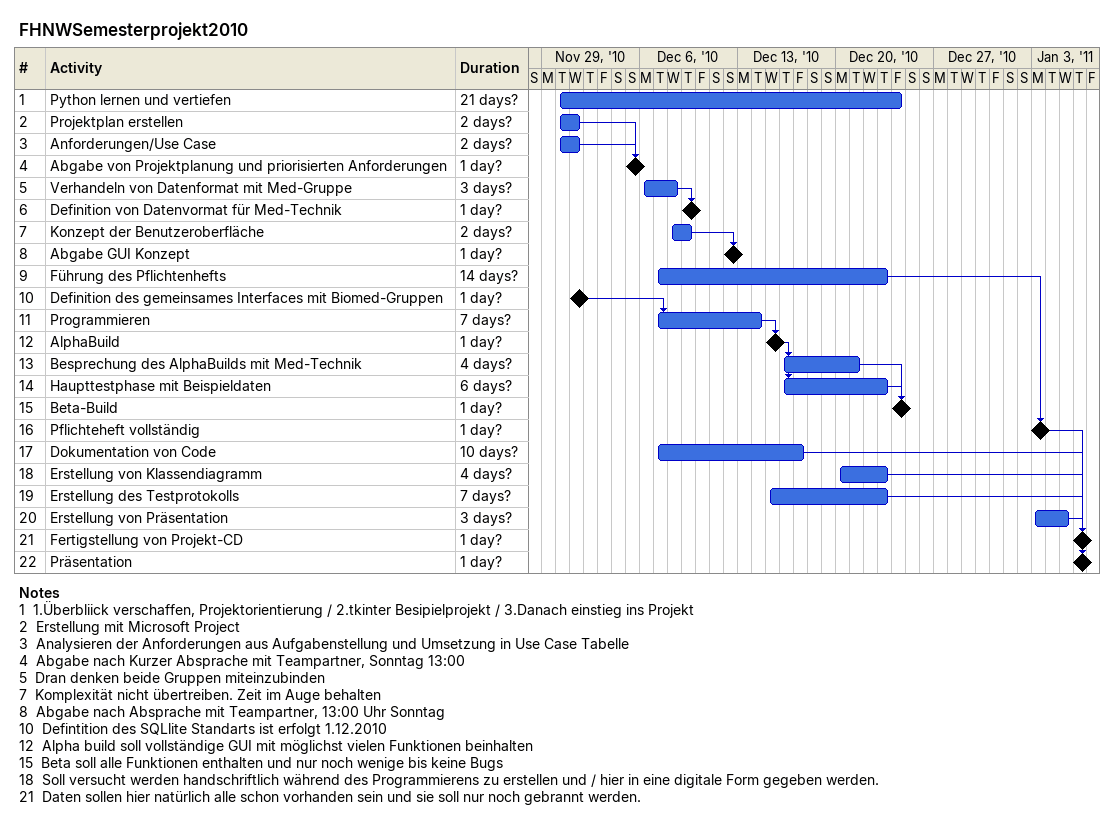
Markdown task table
FHNWSemesterprojekt2010

| ID | Task | Duration | Start | Finish | Predecessors |
|---|---|---|---|---|---|
| 1 | Python lernen und vertiefen | 21d? | 2010-11-30 | 2010-12-24 |  |
| 2 | Projektplan erstellen | 2d? | 2010-11-30 | 2010-12-01 |  |
| 3 | Anforderungen/Use Case | 2d? | 2010-11-30 | 2010-12-01 |  |
| 4 | Abgabe von Projektplanung und priorisierten Anforderungen | 1d? | 2010-12-05 | 2010-12-05 | 3, 2 |
| 5 | Verhandeln von Datenformat mit Med-Gruppe | 3d? | 2010-12-06 | 2010-12-08 |  |
| 6 | Definition von Datenvormat für Med-Technik | 1d? | 2010-12-09 | 2010-12-09 | 5 |
| 7 | Konzept der Benutzeroberfläche | 2d? | 2010-12-08 | 2010-12-09 |  |
| 8 | Abgabe GUI Konzept | 1d? | 2010-12-12 | 2010-12-12 | 7 |
| 9 | Führung des Pflichtenhefts | 14d? | 2010-12-07 | 2010-12-23 |  |
| 10 | Definition des gemeinsames Interfaces mit Biomed-Gruppen | 1d? | 2010-12-01 | 2010-12-01 |  |
| 11 | Programmieren | 7d? | 2010-12-07 | 2010-12-14 | 10 |
| 12 | AlphaBuild | 1d? | 2010-12-15 | 2010-12-15 | 11 |
| 13 | Besprechung des AlphaBuilds mit Med-Technik | 4d? | 2010-12-16 | 2010-12-21 | 12 |
| 14 | Haupttestphase mit Beispieldaten | 6d? | 2010-12-16 | 2010-12-23 | 12 |
| 15 | Beta-Build | 1d? | 2010-12-24 | 2010-12-24 | 13, 14 |
| 16 | Pflichteheft vollständig | 1d? | 2011-01-03 | 2011-01-03 | 9 |
| 17 | Dokumentation von Code | 10d? | 2010-12-07 | 2010-12-17 |  |
| 18 | Erstellung von Klassendiagramm | 4d? | 2010-12-20 | 2010-12-23 |  |
| 19 | Erstellung des Testprotokolls | 7d? | 2010-12-15 | 2010-12-23 |  |
| 20 | Erstellung von Präsentation | 3d? | 2011-01-03 | 2011-01-05 |  |
| 21 | Fertigstellung von Projekt-CD | 1d? | 2011-01-06 | 2011-01-06 | 20, 16, 19, 18, 17 |
| 22 | Präsentation | 1d? | 2011-01-06 | 2011-01-06 | 20 |

Notes
- 1: 1.Überbliick verschaffen, Projektorientierung / 2.tkinter Besipielprojekt / 3.Danach einstieg ins Projekt
- 2: Erstellung mit Microsoft Project
- 3: Analysieren der Anforderungen aus Aufgabenstellung und Umsetzung in Use Case Tabelle
- 4: Abgabe nach Kurzer Absprache mit Teampartner, Sonntag 13:00
- 5: Dran denken beide Gruppen miteinzubinden
- 7: Komplexität nicht übertreiben. Zeit im Auge behalten
- 8: Abgabe nach Absprache mit Teampartner, 13:00 Uhr Sonntag
- 10: Defintition des SQLlite Standarts ist erfolgt 1.12.2010
- 12: Alpha build soll vollständige GUI mit möglichst vielen Funktionen beinhalten
- 15: Beta soll alle Funktionen enthalten und nur noch wenige bis keine Bugs
- 18: Soll versucht werden handschriftlich während des Programmierens zu erstellen und / hier in eine digitale Form gegeben werden.
- 21: Daten sollen hier natürlich alle schon vorhanden sein und sie soll nur noch gebrannt werden.
